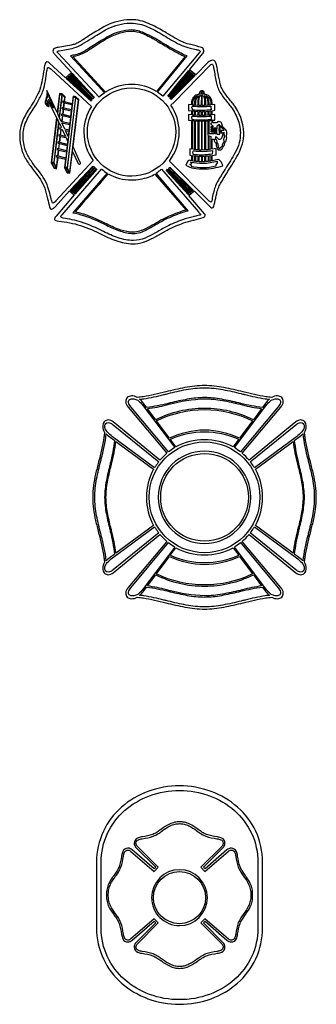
# Model space of a CAD drawing. Extents: x -4 to 118, y -79 to 10.
# Drawn here: x 107.63 to 117.72, y -24.12 to 9.41 of the extents above; entities that cross this region are included whole.
import ezdxf

# ---------------------------------------------------------------- set-up
doc = ezdxf.new("R2010")
doc.units = 0
doc.header["$MEASUREMENT"] = 0

msp = doc.modelspace()

# ---------------------------------------------------------------- linework, layer by layer
for points in [[(114.891, 6.545, 0.015907), (114.778, 6.687, -0.044705), (114.547, 7.002, -0.060508), (114.476, 7.158, -0.023275), (114.434, 7.324, -0.009073), (114.365, 7.671, 0.00386), (114.325, 7.879, 0.134172), (114.277, 7.991, 0.196204), (114.203, 8.03, 0.213706), (114.045, 7.96), (113.621, 7.53), (113.401, 7.708), (113.848, 8.248, 0.210308), (113.894, 8.368, 0.294975), (113.816, 8.463, 0.030172), (113.45, 8.562, -0.04175), (113.216, 8.633, 0.000604), (113.187, 8.644, -0.026061), (112.617, 8.961, 0.003754), (112.404, 9.088, 0.046238), (111.879, 9.335, 0.101086), (111.271, 9.407, 0.100943), (110.485, 9.167, 0.016754), (109.773, 8.725, -0.000137), (109.708, 8.683, 0.000533), (109.69, 8.672, -0.020648), (109.572, 8.609, -0.059494), (109.443, 8.563, -0.026875), (108.932, 8.467, 0.097198), (108.809, 8.434, 0.211237), (108.76, 8.377, 0.16956), (108.77, 8.305, 0.07565), (108.823, 8.226), (109.384, 7.619), (109.18, 7.436), (108.638, 7.933, 0.12781), (108.564, 7.978, 0.302695), (108.512, 7.957, 0.101912), (108.478, 7.873, 0.029083), (108.453, 7.728, -0.040985), (108.31, 7.03, -0.0372), (108.247, 6.886, -0.006032), (108.155, 6.707, -0.017633), (107.988, 6.435, 0.043689), (107.733, 5.985, 0.064722), (107.648, 5.723, 0.124744), (107.714, 4.923, 0.065008), (107.895, 4.566, 0.019608), (108.132, 4.243, -0.029609), (108.329, 3.969, -0.062405), (108.477, 3.676, -0.01357), (108.575, 3.308, 0.006656), (108.645, 3.033, 0.129785), (108.672, 2.973, 0.254071), (108.714, 2.958, 0.123704), (108.768, 2.983, 0.048666), (108.834, 3.044), (109.322, 3.581), (109.477, 3.449), (108.862, 2.723, 0.049149), (108.817, 2.652, 0.204603), (108.811, 2.602, 0.22515), (108.853, 2.571, 0.061428), (108.955, 2.556, -0.045924), (109.693, 2.404, -0.046557), (110.422, 2.094, 0.040167), (110.972, 1.864, 0.088129), (111.555, 1.78, 0.083636), (111.926, 1.868, 0.026499), (112.265, 2.03, -0.001091), (112.326, 2.062, 0.000317), (112.358, 2.082, -0.020689), (112.682, 2.264, -0.039164), (113.207, 2.489, -0.030976), (113.531, 2.58, 0.000091), (113.55, 2.585, 0.025853), (113.874, 2.677, 0.11198), (113.916, 2.702, 0.130546), (113.936, 2.736, 0.223704), (113.922, 2.806), (113.387, 3.424), (113.561, 3.584), (114.123, 3.022, 0.269832), (114.182, 3.004, 0.242113), (114.231, 3.05, 0.021783), (114.299, 3.333, -0.008107), (114.334, 3.486, -0.060685), (114.382, 3.662, -0.027223), (114.462, 3.834, -0.006959), (114.716, 4.249, 0.011841), (115.062, 4.824, 0.132611), (115.256, 5.563, 0.157936)], [(108.931, 8.267, -0.054966), (108.907, 8.295, -0.183635), (108.901, 8.32, -0.233626), (108.919, 8.341, -0.07998), (108.97, 8.355, 0.015453), (109.469, 8.45, 0.082846), (109.769, 8.585, 0.004458), (110.07, 8.773, -0.014456), (110.546, 9.062, -0.102158), (111.281, 9.292, -0.095948), (111.842, 9.223, -0.050671), (112.345, 8.985, -0.008304), (112.597, 8.836, 0.031223), (113.142, 8.537, 0.053547), (113.427, 8.445, -0.012522), (113.629, 8.397, 0.001624), (113.697, 8.38, -0.074364), (113.752, 8.359, -0.21578), (113.771, 8.337, -0.187303), (113.765, 8.314, -0.042351), (113.748, 8.293, 0.009058), (113.74, 8.285), (112.5, 6.807, 0.034008), (112.313, 6.942), (113.323, 8.179, -0.050965), (113.237, 8.208, -0.021107), (113.156, 8.25, 0.0146), (113.031, 8.316, -0.015043), (112.356, 8.703, 0.004112), (112.226, 8.78, 0.029714), (111.852, 8.961, 0.090046), (111.434, 9.064, 0.109667), (110.661, 8.854, 0.010392), (110.141, 8.538, -0.000089), (110.087, 8.504, -0.011925), (109.898, 8.384, -0.081855), (109.526, 8.218, -0.007408), (109.354, 8.18), (110.3, 7.157), (110.515, 6.923, -0.000215), (110.5, 6.912, 0.031845), (110.328, 6.772)], [(110.546, 6.947), (109.432, 8.154, -0.000896), (109.534, 8.178, 0.069234), (109.86, 8.31, 0.02627), (110.095, 8.459, -0.000326), (110.109, 8.469, 0.000008), (110.123, 8.478, -0.015306), (110.681, 8.819, -0.10569), (111.438, 9.027, -0.086495), (111.78, 8.952, -0.038603), (112.206, 8.745, -0.003054), (112.308, 8.683, 0.015688), (113.024, 8.27, -0.007009), (113.145, 8.208, 0.010998), (113.226, 8.166, 0.035164), (113.25, 8.157, 0.255037), (113.261, 8.156), (112.28, 6.967, 0.145218), (111.44, 7.21, 0.140473), (110.582, 6.966, -0.009806), (110.556, 6.951, -0.03447), (110.549, 6.947, -0.270421)], [(108.855, 3.24, -0.027111), (108.799, 3.183, -0.217994), (108.761, 3.166, -0.235938), (108.732, 3.199, -0.040272), (108.702, 3.29, -0.002706), (108.664, 3.437, 0.011728), (108.588, 3.712, 0.056803), (108.43, 4.036, 0.026439), (108.249, 4.286, -0.000122), (108.233, 4.306, 0.000007), (108.229, 4.312, -0.018428), (107.996, 4.629, -0.06422), (107.824, 4.963, -0.079062), (107.742, 5.446, -0.108627), (107.84, 5.939, -0.04153), (108.082, 6.362, 0.016731), (108.258, 6.65, 0.033948), (108.422, 6.997, 0.04707), (108.553, 7.665, -0.040512), (108.567, 7.747, -0.210187), (108.59, 7.783, -0.246159), (108.629, 7.775, -0.048651), (108.692, 7.725), (110.067, 6.461), (110.067, 6.46, 0.145817), (109.81, 5.572, 0.160483), (110.131, 4.617)], [(114.961, 4.884, -0.011276), (114.629, 4.336, 0.000013), (114.618, 4.317, -0.000016), (114.606, 4.298, 0.006476), (114.361, 3.898, 0.079367), (114.219, 3.513, 0.031087), (114.173, 3.279, -0.048167), (114.163, 3.235, -0.140411), (114.146, 3.208, -0.268118), (114.119, 3.205, -0.110213), (114.081, 3.233), (112.721, 4.597, 0.167662), (113.056, 5.596, 0.150296), (112.774, 6.498), (112.879, 6.607), (114.115, 7.865, -0.126722), (114.164, 7.9, -0.330649), (114.194, 7.889, -0.098138), (114.211, 7.846, -0.018082), (114.224, 7.783, 0.002501), (114.229, 7.754, -0.000012), (114.233, 7.735, 0.007404), (114.319, 7.297, 0.021674), (114.364, 7.124, 0.054928), (114.443, 6.944, 0.039975), (114.7, 6.596, -0.012049), (114.796, 6.476, -0.063445), (115.044, 6.04, -0.093879), (115.139, 5.565, -0.131725)], [(109.297, 7.487), (110.092, 6.691, 0.010909), (110.072, 6.664), (109.269, 7.464)], [(109.357, 7.54), (110.145, 6.752, 0.01483), (110.13, 6.735, -0.010359), (110.118, 6.722), (109.327, 7.514)], [(113.474, 7.604), (112.721, 6.769, 0.008727), (112.694, 6.797), (113.444, 7.63)], [(113.531, 7.56), (112.771, 6.711, 0.009196), (112.759, 6.725, -0.009196), (112.748, 6.739), (113.507, 7.58)], [(111.445, 4.081, -0.413982), (109.93, 5.571, -0.414213), (111.421, 7.087, -0.414228), (112.936, 5.596, -0.414299)], [(109.442, 5.079), (109.634, 6.691), (109.537, 6.786), (109.442, 6.809), (109.411, 6.55), (109.153, 6.617), (109.175, 6.784), (109.074, 6.882), (108.977, 6.894), (108.901, 6.246), (108.548, 6.997, -0.036748), (108.555, 6.911), (108.555, 6.91, -0.068159), (108.547, 6.832, -0.01854), (108.525, 6.747, 0.018557), (108.503, 6.662, 0.068117), (108.495, 6.583, 0.315821), (108.586, 6.466, 0.036213), (108.624, 6.454), (108.616, 6.486, -0.020094), (108.6, 6.54, -0.05866), (108.593, 6.596, -0.084545), (108.597, 6.62, -0.208278), (108.603, 6.626, -0.20084), (108.607, 6.626, -0.103964), (108.611, 6.622), (108.667, 6.499), (108.882, 6.082), (108.698, 4.538), (108.8, 4.355), (108.881, 4.334), (108.931, 4.723), (109.186, 4.661), (109.154, 4.365), (109.242, 4.202), (109.337, 4.18), (109.423, 4.918), (109.6, 4.536, 0.162725), (109.632, 4.499, 0.208503), (109.666, 4.495, 0.463003), (109.688, 4.552)], [(108.716, 6.483), (108.618, 6.678, 0.358046), (108.606, 6.683, 0.137573), (108.592, 6.674, 0.133215), (108.573, 6.64, 0.096842), (108.574, 6.546, 0.026826), (108.586, 6.512, -0.010971), (108.593, 6.492, -0.008227), (108.583, 6.5, 0.00671), (108.575, 6.507, -0.251776), (108.527, 6.606, -0.070524), (108.553, 6.723, 0.012331), (108.568, 6.775, 0.041861), (108.578, 6.824, 0.022296), (108.58, 6.871), (108.764, 6.458, -0.04347), (108.771, 6.434, -0.135185), (108.772, 6.414, -0.463575), (108.767, 6.413, -0.09626), (108.757, 6.422, -0.040905)], [(114.68, 5.584, 0.135339), (114.649, 5.658, 0.05878), (114.599, 5.705, -0.017947), (114.57, 5.729, -0.05326), (114.545, 5.757, -0.065406), (114.53, 5.783, -0.045311), (114.523, 5.81, 0.016083), (114.512, 5.862, 0.199729), (114.469, 5.923, 0.163866), (114.396, 5.94, 0.114434), (114.373, 5.932, 0.035478), (114.353, 5.917, -0.041273), (114.332, 5.902, -0.132792), (114.307, 5.895), (114.204, 5.894), (114.204, 5.985), (114.271, 5.995), (114.271, 6.182), (114.181, 6.173), (114.181, 6.313), (114.274, 6.327), (114.273, 6.521), (114.18, 6.512, -0.020201), (114.178, 6.553, 0.006563), (114.177, 6.578, 0.122214), (114.125, 6.759, 0.220173), (113.95, 6.868, 0.009919), (113.916, 6.871, -0.042329), (113.914, 6.883, 0.043441), (113.912, 6.893, -0.010592), (113.909, 6.911, 0.028195), (113.904, 6.94, 0.096249), (113.892, 6.965, 0.14023), (113.869, 6.983, 0.09525), (113.827, 6.99, 0.113391), (113.782, 6.981, 0.139184), (113.755, 6.958, 0.131165), (113.738, 6.888), (113.738, 6.868, 0.020228), (113.662, 6.854, 0.200518), (113.524, 6.749, 0.127446), (113.475, 6.577, 0.008326), (113.474, 6.51), (113.374, 6.52), (113.375, 6.32), (113.473, 6.31), (113.473, 6.17), (113.375, 6.179), (113.375, 5.992), (113.473, 5.98), (113.473, 5.005), (113.423, 5.012), (113.423, 4.798), (113.475, 4.79), (113.475, 4.61), (113.409, 4.626, 0.138913), (113.353, 4.594, 0.074513), (113.312, 4.53, 0.033108), (113.284, 4.46, 0.124283), (113.554, 4.353, 0.042262), (113.893, 4.33, 0.07278), (114.541, 4.434, 0.033535), (114.509, 4.524, 0.134548), (114.442, 4.62, 0.091079), (114.388, 4.65), (114.183, 4.611), (114.183, 4.792), (114.319, 4.812), (114.319, 5.023), (114.182, 5.008), (114.182, 5.345), (114.25, 5.345, 0.002667), (114.25, 5.33, -0.00262), (114.25, 5.315, 0.084938), (114.257, 5.266, 0.158419), (114.286, 5.227, 0.038449), (114.309, 5.213, -0.002119), (114.309, 5.186, 0.005297), (114.309, 5.182, 0.04832), (114.309, 5.182, 0.467887), (114.309, 5.182), (114.309, 5.182, 0.096663), (114.317, 5.114, 0.071863), (114.34, 5.072, -0.042403), (114.364, 5.033, -0.094479), (114.366, 5.025, -0.038109), (114.365, 5.019, 0.038407), (114.364, 5.012, 0.184689), (114.371, 4.992, 0.134061), (114.389, 4.98, 0.077394), (114.439, 4.975, 0.023851), (114.461, 4.976, 0.079344), (114.48, 4.98, 0.090389), (114.498, 4.992, 0.05397), (114.517, 5.016, 0.044235), (114.546, 5.073, -0.049795), (114.556, 5.092, -0.016255), (114.569, 5.109, 0.024604), (114.584, 5.131, 0.075685), (114.595, 5.155, 0.032643), (114.606, 5.214, 0.027288), (114.63, 5.249, 0.071013), (114.668, 5.33, 0.137278), (114.67, 5.417, -0.088232), (114.667, 5.461, -0.027573), (114.674, 5.505, 0.02102), (114.68, 5.545, 0.064953)], [(113.515, 6.548, -0.109587), (113.547, 6.697, -0.153978), (113.647, 6.809, -0.030363), (113.678, 6.824, -0.002509), (113.666, 6.811, 0.01093), (113.643, 6.785, 0.109721), (113.59, 6.676, 0.056004), (113.575, 6.554), (113.573, 6.501), (113.515, 6.506)], [(113.709, 6.807, 0.000004), (113.71, 6.808, -0.01005), (113.744, 6.835, 0.016309), (113.72, 6.791, 0.087661), (113.696, 6.712, 0.028218), (113.691, 6.629, -0.000676), (113.691, 6.616), (113.688, 6.493), (113.616, 6.5), (113.616, 6.555, -0.075594), (113.634, 6.693, -0.151342)], [(113.782, 6.818, -0.023327), (113.81, 6.84), (113.808, 6.49), (113.728, 6.492), (113.728, 6.565, 0.007226), (113.728, 6.607, -0.050917), (113.732, 6.721, -0.171023)], [(113.762, 6.894, 0.000321), (113.762, 6.897, -0.060757), (113.764, 6.933, -0.227804), (113.785, 6.961, -0.057273), (113.81, 6.971), (113.81, 6.874), (113.762, 6.871)], [(113.864, 6.817, -0.170314), (113.915, 6.72, -0.050727), (113.919, 6.606, 0.006958), (113.918, 6.565), (113.918, 6.492), (113.842, 6.49), (113.838, 6.84, -0.012691), (113.864, 6.817, 0.000001)], [(113.842, 6.971, -0.03302), (113.864, 6.961, -0.21748), (113.883, 6.933, -0.059302), (113.886, 6.898, 0.000876), (113.886, 6.894, -0.025824), (113.885, 6.871), (113.842, 6.874)], [(113.939, 6.807, -0.162611), (114.014, 6.694, -0.072837), (114.032, 6.556), (114.032, 6.501), (113.961, 6.494), (113.96, 6.617, 0.03319), (113.956, 6.707, 0.097459), (113.928, 6.792, 0.015316), (113.902, 6.835, -0.009692)], [(114, 6.81, -0.161051), (114.103, 6.7, -0.110617), (114.135, 6.55), (114.135, 6.508), (114.076, 6.503), (114.074, 6.556, 0.060357), (114.057, 6.678, 0.105417), (114.002, 6.787, 0.008106), (113.969, 6.826, -0.022985)], [(113.488, 6.436, -0.06833), (113.507, 6.47, 0.010159), (113.721, 6.458, 0.023688), (113.93, 6.458, 0.005072), (114.135, 6.471, 0.011738), (114.137, 6.419, 0.027146), (114.14, 6.391, -0.006782), (114.142, 6.377, 0.013856), (114.147, 6.35, -0.000877), (114.148, 6.343, -0.024028), (114.064, 6.333, -0.040975), (113.58, 6.329, -0.01535), (113.507, 6.336, 0.020592), (113.511, 6.367, 0.044153), (113.506, 6.379, 0.013584), (113.5, 6.39, -0.056573), (113.488, 6.412, -0.186719)], [(114.147, 6.049, -0.004592), (114.149, 6.034, 0.017454), (114.152, 6.005, -0.010372), (113.936, 5.99, -0.023117), (113.724, 5.989, -0.008327), (113.504, 6.001, -0.037541), (113.495, 6.031, 0.004135), (113.492, 6.04, -0.075327), (113.489, 6.084, -0.05342), (113.491, 6.099, -0.020637), (113.495, 6.112, 0.037965), (113.5, 6.132, 0.013062), (113.718, 6.117, 0.022936), (113.934, 6.117, 0.010597), (114.151, 6.132, -0.00722), (114.149, 6.113, 0.008094), (114.147, 6.092, 0.039991)], [(114.213, 5.522), (114.075, 5.521), (114.074, 5.974), (114.179, 5.981), (114.18, 5.894), (114.135, 5.893), (114.134, 5.845, -0.105228), (114.177, 5.822, -0.109837), (114.197, 5.795, -0.123207), (114.203, 5.762), (114.135, 5.762), (114.135, 5.729), (114.298, 5.73), (114.298, 5.69), (114.135, 5.689), (114.137, 5.657), (114.298, 5.658), (114.298, 5.628), (114.135, 5.627), (114.135, 5.596), (114.298, 5.595), (114.298, 5.522, 0.045706), (114.271, 5.536, 0.103674), (114.251, 5.539, 0.098759), (114.234, 5.534, 0.028833)], [(114.346, 5.803), (114.414, 5.852, 0.01942), (114.414, 5.491), (114.345, 5.506, -0.023658)], [(114.448, 5.803), (114.471, 5.803, 0.021065), (114.479, 5.777, -0.000001), (114.479, 5.777, 0.020884), (114.49, 5.75, 0.050352), (114.499, 5.735, 0.132572), (114.517, 5.721, -0.055889), (114.542, 5.705, -0.126367), (114.572, 5.664, -0.232793), (114.571, 5.645, -0.155755), (114.563, 5.638, -0.089831), (114.548, 5.636), (114.479, 5.636), (114.479, 5.595), (114.508, 5.581), (114.512, 5.551), (114.449, 5.552, -0.028207)], [(114.591, 5.419, 0.021116), (114.585, 5.404, -0.00958), (114.583, 5.4, 0.120071), (114.567, 5.339, 0.07766), (114.575, 5.297, -0.073738), (114.581, 5.27, -0.173165), (114.57, 5.241, 0.026027), (114.542, 5.199, 0.088219), (114.523, 5.15, 0.029753), (114.514, 5.09, 0.020868), (114.481, 5.073, 0.133597), (114.456, 5.048, 0.034832), (114.438, 5.015, 0.193423), (114.391, 5.044), (114.392, 5.074, 0.057461), (114.387, 5.144, 0.095779), (114.361, 5.208, 0.026826), (114.35, 5.222, -0.000002), (114.35, 5.222, -0.000037), (114.35, 5.223, 0.035232), (114.351, 5.239, 0.117544), (114.338, 5.292, 0.085099), (114.305, 5.336), (114.286, 5.354, -0.007658), (114.287, 5.354, 0.123473), (114.299, 5.431), (114.369, 5.363, 0.304757), (114.455, 5.346, 0.204169), (114.521, 5.412, 0.045185), (114.538, 5.476, -0.020765), (114.548, 5.521, -0.063025), (114.565, 5.562), (114.575, 5.579, 0.014661), (114.575, 5.539), (114.575, 5.539, 0.065099), (114.578, 5.515, 0.020233), (114.586, 5.491, -0.049129), (114.596, 5.455, -0.157439)], [(114.185, 4.957, -0.056413), (114.195, 4.912), (114.18, 4.862, 0.041923), (114.178, 4.834, -0.014801), (113.925, 4.805, -0.03261), (113.708, 4.804, -0.015572), (113.527, 4.819, -0.003652), (113.529, 4.824, 0.030102), (113.533, 4.841, 0.095665), (113.532, 4.859), (113.52, 4.917, -0.043864), (113.541, 4.948, 0.012009), (113.734, 4.932, 0.033458), (113.949, 4.933, 0.012848)], [(109.388, 3.57), (110.14, 4.414, -0.008141), (110.17, 4.384), (109.41, 3.55)], [(109.459, 3.51), (109.434, 3.533), (110.198, 4.362, -0.012538), (110.212, 4.348, 0.012557), (110.226, 4.333)], [(113.467, 3.55), (112.693, 4.347, 0.029392), (112.704, 4.358, -0.034553), (112.721, 4.375), (113.492, 3.573)], [(114.349, 4.599), (114.349, 4.535), (114.302, 4.474), (114.302, 4.423, -0.079498), (113.879, 4.365, -0.056627), (113.468, 4.415, 0.284715), (113.475, 4.432, 0.162721), (113.462, 4.453, 0.070491), (113.419, 4.483), (113.451, 4.504), (113.487, 4.527), (113.438, 4.566, -0.000532), (113.447, 4.564, 0.054278), (113.862, 4.525, 0.072287)], [(113.715, 2.864, 0.012445), (113.738, 2.839, -0.016752), (113.763, 2.812, -0.077519), (113.779, 2.787, -0.258084), (113.778, 2.766, -0.174127), (113.751, 2.751, -0.015035), (113.572, 2.71, 0.001875), (113.527, 2.7, 0.030008), (113.168, 2.598, 0.030698), (112.632, 2.37, 0.02212), (112.269, 2.164, 0.000886), (112.224, 2.139, -0.033956), (111.892, 1.976, -0.093897), (111.496, 1.896, -0.081103), (110.982, 1.983, -0.037754), (110.478, 2.198, 0.040287), (109.726, 2.517, 0.039035), (109.1, 2.658, -0.094028), (109.049, 2.672, -0.236917), (109.03, 2.696, -0.161189), (109.038, 2.729, -0.056681), (109.067, 2.77), (110.415, 4.322, -0.000008), (110.418, 4.319, 0.025264), (110.601, 4.181), (109.438, 2.838, -0.020495), (109.798, 2.745, -0.039763), (110.585, 2.412, 0.038846), (111.055, 2.211, 0.078359), (111.496, 2.134, 0.076569), (111.733, 2.17, 0.034104), (111.955, 2.264, 0.016871), (112.232, 2.419, 0.000006), (112.236, 2.421, -0.018298), (112.525, 2.583, -0.02937), (113.087, 2.823, -0.024909), (113.362, 2.906), (112.267, 4.181, 0.040062), (112.414, 4.289, -0.00424), (112.452, 4.321)], [(112.227, 4.154), (113.29, 2.929, 0.021449), (113.073, 2.861, 0.030156), (112.508, 2.619, 0.017559), (112.212, 2.454, -0.021519), (111.91, 2.293, -0.036911), (111.709, 2.21, -0.076976), (111.495, 2.174, -0.078317), (111.067, 2.249, -0.038635), (110.603, 2.447, 0.039547), (109.809, 2.785, -0.000395), (109.786, 2.792, 0.020508), (109.52, 2.868, 0.000189), (110.64, 4.162, 0.125337), (111.431, 3.953, 0.087665), (112.015, 4.054, 0.053913)], [(117.625, -7.645, 0.055673), (117.724, -6.854, 0.055673), (117.625, -6.063, 0.006277), (117.524, -5.65, -0.025746), (117.342, -4.808, -0.012026), (117.323, -4.647, 0.132007), (117.384, -4.433, 0.176908), (117.331, -4.278, 0.220001), (117.199, -4.217, 0.175916), (117.027, -4.287), (115.434, -5.589, 0.035771), (115.196, -5.352), (116.518, -3.78, 0.153358), (116.6, -3.593, 0.22159), (116.549, -3.457, 0.184028), (116.406, -3.4, 0.133279), (116.208, -3.45, -0.014882), (116.001, -3.427, -0.024548), (115.234, -3.263, 0.015563), (114.581, -3.115, 0.045549), (113.917, -3.048, 0.04567), (113.253, -3.115, 0.015464), (112.601, -3.263, -0.024551), (111.834, -3.427, -0.01488), (111.627, -3.45, 0.133275), (111.43, -3.4, 0.184027), (111.286, -3.457, 0.221592), (111.235, -3.593, 0.153358), (111.317, -3.78), (112.64, -5.352, 0.035758), (112.401, -5.589), (110.808, -4.287, 0.175917), (110.636, -4.217, 0.220001), (110.505, -4.278, 0.176907), (110.451, -4.433, 0.132006), (110.512, -4.647, -0.012026), (110.493, -4.808, -0.025739), (110.311, -5.65, 0.00628), (110.21, -6.063, 0.055681), (110.112, -6.854, 0.05568), (110.21, -7.645, 0.006281), (110.311, -8.058, -0.025738), (110.493, -8.9, -0.012025), (110.512, -9.06, 0.132006), (110.451, -9.275, 0.176907), (110.505, -9.43, 0.220002), (110.636, -9.491, 0.175917), (110.808, -9.421), (112.401, -8.118, 0.035762), (112.64, -8.355), (111.317, -9.927, 0.153357), (111.235, -10.115, 0.221591), (111.286, -10.251, 0.184027), (111.43, -10.308, 0.133275), (111.627, -10.258, -0.014875), (111.834, -10.281, -0.024551), (112.601, -10.445, 0.015464), (113.253, -10.593, 0.04567), (113.917, -10.66, 0.045548), (114.581, -10.593, 0.015562), (115.234, -10.445, -0.024548), (116.001, -10.281, -0.014877), (116.208, -10.258, 0.133279), (116.406, -10.308, 0.184029), (116.549, -10.251, 0.22159), (116.6, -10.115, 0.153357), (116.518, -9.927), (115.196, -8.355, 0.035775), (115.434, -8.118), (117.027, -9.421, 0.175916), (117.199, -9.491, 0.220002), (117.331, -9.43, 0.176908), (117.384, -9.275, 0.132006), (117.323, -9.06, -0.012025), (117.342, -8.9, -0.025745), (117.524, -8.058, 0.006277)], [(111.848, -3.5, 0.022328), (112.537, -3.355, -0.000013), (112.553, -3.351, 0.000653), (112.681, -3.32, -0.014916), (113.293, -3.183, -0.045154), (113.916, -3.121, -0.04512), (114.544, -3.184, -0.01484), (115.162, -3.322, 0.000576), (115.282, -3.351, -0.000013), (115.298, -3.355, 0.022328), (115.988, -3.5, 0.012176), (116.127, -3.516, 0.086576), (115.985, -3.666), (115.889, -3.796, -0.03223), (115.149, -3.656, 0.000076), (115.117, -3.648, -0.00006), (115.081, -3.64, 0.01449), (114.504, -3.515, 0.043822), (113.918, -3.458, 0.043821), (113.331, -3.515, 0.014475), (112.753, -3.64, -0.000054), (112.718, -3.648, 0.000076), (112.686, -3.656, -0.03223), (111.947, -3.796), (111.851, -3.666, 0.086525), (111.709, -3.516, 0.012177)], [(111.412, -3.768, -0.123216), (111.333, -3.627, -0.259947), (111.355, -3.537, -0.176531), (111.447, -3.5, -0.099578), (111.575, -3.517, -0.126515), (111.704, -3.597, -0.032831), (111.82, -3.729, 0.000168), (111.829, -3.74), (112.903, -5.161, 0.019071), (112.695, -5.309)], [(112.255, -4.215), (111.978, -3.835, 0.030579), (112.622, -3.707, -0.000706), (112.708, -3.686, -0.059272), (113.918, -3.497, -0.043491), (114.527, -3.555, -0.015764), (115.127, -3.686, -0.000705), (115.213, -3.707, 0.03058), (115.857, -3.835), (115.58, -4.215, 0.117049), (113.918, -3.828, 0.116957)], [(116.261, -3.517, -0.099579), (116.389, -3.5, -0.176531), (116.48, -3.537, -0.259948), (116.503, -3.627, -0.123217), (116.424, -3.768), (115.14, -5.309, 0.019066), (114.933, -5.161), (116.007, -3.74, 0.000168), (116.015, -3.729, -0.032831), (116.131, -3.597, -0.126515)], [(113.916, -3.867, -0.114605), (115.551, -4.248), (115.11, -4.844, 0.104884), (113.918, -4.565, 0.104884), (112.725, -4.844), (112.284, -4.248, -0.114804)], [(110.804, -4.384), (112.36, -5.644, 0.023868), (112.245, -5.801, -0.001703), (112.212, -5.849), (110.785, -4.791, -0.057324), (110.604, -4.628, -0.121722), (110.525, -4.48, -0.138448), (110.532, -4.372, -0.210147), (110.589, -4.312, -0.174178), (110.684, -4.312, -0.102911)], [(117.032, -4.384, -0.10291), (117.151, -4.312, -0.174179), (117.246, -4.312, -0.210148), (117.303, -4.372, -0.138447), (117.31, -4.48, -0.121726), (117.232, -4.628, -0.057325), (117.05, -4.791), (115.624, -5.849, -0.001701), (115.59, -5.801, 0.023867), (115.476, -5.644)], [(112.789, -4.863, -0.108547), (113.916, -4.621, -0.108274), (115.047, -4.863), (115.083, -4.879), (114.893, -5.137, 0.136776), (113.916, -4.898, 0.137151), (112.943, -5.137), (112.752, -4.879)], [(110.404, -8.164, 0.00023), (110.385, -8.09, -0.015928), (110.243, -7.478, -0.048284), (110.18, -6.854, -0.048284), (110.243, -6.23, -0.015929), (110.385, -5.617, 0.00023), (110.404, -5.544, 0.027397), (110.575, -4.695, 0.039796), (110.75, -4.839, -0.017548), (110.851, -4.916, -0.034142), (110.711, -5.692, -0.000075), (110.702, -5.732, 0.014708), (110.576, -6.288, 0.044663), (110.517, -6.854, 0.044663), (110.576, -7.419, 0.014708), (110.702, -7.976, -0.000075), (110.711, -8.015, -0.034144), (110.851, -8.791, -0.017549), (110.75, -8.869, 0.039799), (110.575, -9.013, 0.027397)], [(112.181, -5.897, 0.126757), (111.94, -6.858, 0.127743), (112.181, -7.811), (110.902, -8.756, 0.031233), (110.75, -7.981, -0.000012), (110.747, -7.967, 0.000416), (110.727, -7.883, -0.015158), (110.613, -7.373, -0.045856), (110.563, -6.854, -0.04585), (110.614, -6.334, -0.01514), (110.727, -5.823, 0.0004), (110.747, -5.741, -0.000012), (110.75, -5.727, 0.031233), (110.902, -4.951)], [(113.918, -8.741, -0.414006), (112.03, -6.854, -0.414006), (113.918, -4.966, -0.414006), (115.805, -6.854, -0.414006)], [(116.933, -4.951, 0.031232), (117.085, -5.727, -0.000012), (117.088, -5.741, 0.0004), (117.108, -5.823, -0.01514), (117.222, -6.334, -0.04585), (117.272, -6.854, -0.045857), (117.222, -7.373, -0.015158), (117.109, -7.883, 0.000416), (117.088, -7.967, -0.000012), (117.085, -7.981, 0.031232), (116.933, -8.756), (115.654, -7.811, 0.126758), (115.895, -6.85, 0.127744), (115.654, -5.897)], [(117.261, -9.013, 0.039799), (117.085, -8.869, -0.017551), (116.985, -8.791, -0.034144), (117.124, -8.015, -0.000075), (117.134, -7.976, 0.014708), (117.259, -7.419, 0.044664), (117.318, -6.854, 0.044664), (117.259, -6.288, 0.014708), (117.134, -5.732, -0.000075), (117.124, -5.693, -0.034146), (116.985, -4.916, -0.017551), (117.085, -4.839, 0.039799), (117.261, -4.695, 0.027397), (117.432, -5.544, 0.00023), (117.45, -5.617, -0.015928), (117.593, -6.23, -0.048284), (117.655, -6.854, -0.048285), (117.593, -7.478, -0.015929), (117.45, -8.091, 0.00023), (117.432, -8.164, 0.027397)], [(113.918, -5.28, 0.414023), (112.344, -6.854, 0.414021), (113.918, -8.428, 0.414023), (115.492, -6.854, 0.414025)], [(113.918, -8.347, -0.414062), (112.425, -6.854, -0.414063), (113.918, -5.361, -0.414063), (115.411, -6.854, -0.414062)], [(110.804, -9.323, -0.10291), (110.684, -9.395, -0.174177), (110.589, -9.396, -0.210148), (110.532, -9.336, -0.138449), (110.525, -9.227, -0.121723), (110.604, -9.079, -0.057326), (110.785, -8.917), (112.212, -7.858, -0.001702), (112.245, -7.907, 0.02387), (112.36, -8.063)], [(117.032, -9.323), (115.476, -8.063, 0.023869), (115.59, -7.907, -0.001701), (115.624, -7.858), (117.05, -8.917, -0.057327), (117.232, -9.079, -0.121727), (117.31, -9.227, -0.138448), (117.303, -9.336, -0.210148), (117.246, -9.396, -0.174178), (117.151, -9.395, -0.102909)], [(111.575, -10.19, -0.099577), (111.447, -10.207, -0.17653), (111.355, -10.171, -0.259948), (111.333, -10.081, -0.123217), (111.412, -9.94), (112.695, -8.398, 0.019071), (112.903, -8.547), (111.829, -9.967, 0.000168), (111.82, -9.978, -0.032831), (111.704, -10.111, -0.126513)], [(115.047, -8.844, -0.108274), (113.916, -9.087, -0.108547), (112.789, -8.844), (112.752, -8.829), (112.943, -8.571, 0.13715), (113.916, -8.81, 0.136775), (114.893, -8.571), (115.083, -8.829)], [(116.424, -9.94, -0.123217), (116.503, -10.081, -0.259948), (116.48, -10.171, -0.17653), (116.389, -10.207, -0.099578), (116.261, -10.19, -0.126513), (116.131, -10.111, -0.032831), (116.015, -9.978, 0.000168), (116.007, -9.967), (114.933, -8.547, 0.019066), (115.14, -8.398)], [(113.916, -9.84, -0.114804), (112.284, -9.46), (112.725, -8.864, 0.104884), (113.918, -9.143, 0.104885), (115.11, -8.864), (115.551, -9.46, -0.114605)], [(115.58, -9.493), (115.857, -9.873, 0.030578), (115.213, -10.001, -0.000705), (115.127, -10.022, -0.015764), (114.527, -10.152, -0.043491), (113.918, -10.211, -0.059272), (112.708, -10.022, -0.000706), (112.622, -10.001, 0.030577), (111.978, -9.873), (112.255, -9.493, 0.116957), (113.918, -9.879, 0.117048)], [(115.988, -10.208, 0.022328), (115.298, -10.353, -0.000013), (115.282, -10.357, 0.000576), (115.162, -10.386, -0.01484), (114.544, -10.524, -0.04512), (113.916, -10.587, -0.045154), (113.293, -10.525, -0.014916), (112.681, -10.388, 0.000653), (112.553, -10.357, -0.000013), (112.537, -10.353, 0.022328), (111.848, -10.208, 0.012163), (111.709, -10.192, 0.086529), (111.851, -10.041), (111.947, -9.911, -0.03223), (112.686, -10.052, 0.000076), (112.718, -10.059, -0.000054), (112.753, -10.068, 0.014475), (113.331, -10.193, 0.043822), (113.918, -10.25, 0.043822), (114.504, -10.193, 0.01449), (115.081, -10.068, -0.00006), (115.117, -10.059, 0.000076), (115.149, -10.052, -0.03223), (115.889, -9.911), (115.985, -10.041, 0.08658), (116.127, -10.192, 0.012161)], [(113.068, -16.681, 0.088702), (111.992, -16.871, 0.092608), (111.091, -17.406, 0.102979), (110.473, -18.228, 0.110326), (110.242, -19.281), (110.242, -20.4), (110.242, -21.519, 0.110326), (110.473, -22.573, 0.102979), (111.091, -23.395, 0.092608), (111.992, -23.929, 0.088702), (113.068, -24.12, 0.088702), (114.143, -23.929, 0.092608), (115.044, -23.395, 0.102979), (115.663, -22.573, 0.110326), (115.893, -21.519), (115.893, -20.4), (115.893, -19.281, 0.110326), (115.663, -18.228, 0.102979), (115.044, -17.406, 0.092608), (114.143, -16.871, 0.088702)], [(115.735, -20.4), (115.735, -21.519, -0.110114), (115.52, -22.504, -0.102866), (114.939, -23.277, -0.092885), (114.089, -23.781, -0.088761), (113.068, -23.962, -0.088761), (112.046, -23.781, -0.092885), (111.196, -23.277, -0.102866), (110.615, -22.504, -0.110115), (110.4, -21.519), (110.4, -20.4), (110.4, -19.281, -0.110115), (110.615, -18.297, -0.102865), (111.196, -17.524, -0.092885), (112.046, -17.019, -0.088761), (113.068, -16.839, -0.088761), (114.089, -17.019, -0.092885), (114.939, -17.524, -0.102866), (115.52, -18.297, -0.110114), (115.735, -19.281)], [(114.831, -18.803, 0.180385), (114.682, -18.865), (113.936, -19.507), (113.882, -19.453), (114.547, -18.787, 0.195683), (114.615, -18.63, 0.302771), (114.505, -18.46, 0.084892), (114.36, -18.42, -0.00189), (114.355, -18.42, 0.030195), (114.351, -18.419, -0.030093), (114.347, -18.418, -0.043633), (113.984, -18.336, -0.030876), (113.831, -18.255, -0.01343), (113.708, -18.171, 0.000021), (113.703, -18.167), (113.703, -18.167, 0.042742), (113.695, -18.162), (113.694, -18.161, 0.054011), (113.687, -18.156, 0.046987), (113.414, -17.987, 0.06042), (113.233, -17.922, 0.050066), (113.072, -17.904, 0.049578), (112.903, -17.922, 0.060404), (112.723, -17.987, 0.046984), (112.45, -18.156, 0.054326), (112.443, -18.161), (112.442, -18.162, 0.043148), (112.434, -18.167, -0.000004), (112.434, -18.167, 0.00002), (112.429, -18.171, -0.013436), (112.306, -18.255, -0.030856), (112.153, -18.336, -0.043629), (111.79, -18.418, -0.030163), (111.786, -18.419, 0.030445), (111.782, -18.42, -0.001888), (111.777, -18.42, 0.084891), (111.632, -18.46, 0.302777), (111.522, -18.63, 0.195688), (111.59, -18.787), (112.255, -19.453), (112.201, -19.507), (111.455, -18.865, 0.180391), (111.306, -18.803, 0.30284), (111.136, -18.913, 0.085223), (111.096, -19.058, -0.001654), (111.095, -19.063, 0.02067), (111.095, -19.067, -0.032533), (111.094, -19.071, -0.042401), (111.011, -19.434, -0.02741), (110.93, -19.587, -0.018381), (110.838, -19.723), (110.834, -19.728), (110.831, -19.733), (110.829, -19.735, -0.000345), (110.823, -19.744, 0.006852), (110.794, -19.787, -0.000065), (110.789, -19.794, 0.040783), (110.662, -20.003, 0.0648), (110.598, -20.185, 0.048432), (110.58, -20.37), (110.58, -20.431, 0.048429), (110.598, -20.616, 0.064787), (110.662, -20.797, 0.04475), (110.825, -21.059, -0.000001), (110.826, -21.06, -0.048288), (110.83, -21.067, -0.051637), (110.834, -21.073), (110.834, -21.073, 0.000051), (110.84, -21.081, -0.014668), (110.93, -21.213, -0.029965), (111.011, -21.366, -0.042397), (111.094, -21.73, -0.032564), (111.095, -21.734, 0.020714), (111.095, -21.738, -0.001654), (111.096, -21.742, 0.085226), (111.136, -21.887, 0.302837), (111.306, -21.998, 0.180427), (111.455, -21.935), (112.201, -21.294), (112.255, -21.348), (111.59, -22.014, 0.195674), (111.522, -22.17, 0.302777), (111.632, -22.34, 0.084895), (111.777, -22.38, -0.00189), (111.782, -22.381, 0.030045), (111.786, -22.382, -0.030817), (111.79, -22.382, -0.043645), (112.153, -22.465, -0.030828), (112.306, -22.546, -0.013436), (112.429, -22.629, 0.00002), (112.434, -22.633, -0.000024), (112.435, -22.633, 0.043167), (112.442, -22.638), (112.443, -22.639, 0.053847), (112.45, -22.645, 0.046967), (112.723, -22.814, 0.060404), (112.903, -22.878, 0.049571), (113.072, -22.896, 0.05002), (113.233, -22.878, 0.06042), (113.414, -22.814, 0.046971), (113.687, -22.645, 0.053532), (113.694, -22.639), (113.695, -22.638, 0.042753), (113.702, -22.633, -0.000011), (113.703, -22.633, 0.00002), (113.708, -22.629, -0.01343), (113.831, -22.546, -0.030848), (113.984, -22.465, -0.04365), (114.347, -22.382, -0.030748), (114.351, -22.382, 0.029795), (114.355, -22.381, -0.001892), (114.36, -22.38, 0.084897), (114.505, -22.34, 0.302771), (114.615, -22.17, 0.195669), (114.547, -22.014), (113.882, -21.348), (113.936, -21.294), (114.682, -21.935, 0.180421), (114.831, -21.998, 0.302842), (115.001, -21.887, 0.085222), (115.041, -21.742, -0.001649), (115.042, -21.738, 0.020758), (115.042, -21.734, -0.032185), (115.043, -21.73, -0.042388), (115.126, -21.366, -0.042435), (115.206, -21.216), (115.308, -21.066, -0.004976), (115.336, -21.024, -0.000052), (115.34, -21.018, 0.042242), (115.475, -20.797, 0.064838), (115.539, -20.616, 0.048407), (115.557, -20.431), (115.557, -20.37, 0.04841), (115.539, -20.185, 0.064851), (115.475, -20.003, 0.040808), (115.348, -19.794, -0.000067), (115.343, -19.787, 0.006785), (115.314, -19.744, -0.000379), (115.308, -19.735), (115.306, -19.733), (115.303, -19.728), (115.299, -19.723, -0.018375), (115.207, -19.587, -0.02744), (115.126, -19.434, -0.042393), (115.043, -19.071, -0.032155), (115.042, -19.067, 0.020714), (115.042, -19.063, -0.001649), (115.041, -19.058, 0.08522), (115.001, -18.913, 0.302845)], [(115.066, -19.455, 0.03223), (115.153, -19.62, 0.016097), (115.24, -19.75, -0.000171), (115.25, -19.764, -0.026278), (115.252, -19.766, 0.026667), (115.254, -19.768), (115.255, -19.77, 0.000001), (115.256, -19.771, -0.044397), (115.418, -20.03, -0.062299), (115.477, -20.197, -0.049237), (115.494, -20.37), (115.494, -20.431, -0.049229), (115.477, -20.603, -0.062306), (115.418, -20.77, -0.04438), (115.256, -21.03, 0.000001), (115.255, -21.031), (115.153, -21.18, 0.032246), (115.066, -21.345, 0.042071), (114.98, -21.721, 0.001735), (114.979, -21.729, -0.075775), (114.947, -21.853, -0.31078), (114.831, -21.935, -0.183996), (114.723, -21.887), (113.933, -21.208), (113.792, -21.348), (114.502, -22.058, -0.194142), (114.552, -22.17, -0.172719), (114.528, -22.243, -0.115887), (114.471, -22.287, -0.075319), (114.346, -22.319, 0.001521), (114.339, -22.32, 0.043264), (113.963, -22.406, 0.0328), (113.798, -22.492, 0.01648), (113.672, -22.577, -0.000179), (113.658, -22.587, -0.008111), (113.656, -22.589, 0.04388), (113.65, -22.593, 0.000026), (113.645, -22.597, -0.04442), (113.387, -22.757, -0.06002), (113.221, -22.816, -0.049384), (113.072, -22.833, -0.046937), (112.916, -22.816, -0.060032), (112.75, -22.757, -0.044415), (112.492, -22.597, 0.000027), (112.487, -22.593, 0.044337), (112.481, -22.589, -0.008043), (112.479, -22.587, -0.000173), (112.465, -22.577, 0.016469), (112.339, -22.492, 0.032822), (112.174, -22.406, 0.043267), (111.798, -22.32, 0.001522), (111.791, -22.319, -0.075319), (111.666, -22.287, -0.115886), (111.609, -22.243, -0.172719), (111.585, -22.17, -0.194141), (111.635, -22.058), (112.345, -21.348), (112.204, -21.208), (111.414, -21.887, -0.183971), (111.306, -21.935, -0.310758), (111.19, -21.853, -0.075772), (111.158, -21.729, 0.001741), (111.157, -21.721, 0.042048), (111.071, -21.345, 0.032223), (110.984, -21.18, 0.015492), (110.893, -21.047, -0.000235), (110.882, -21.031, 0.000001), (110.881, -21.03, -0.044381), (110.719, -20.77, -0.062312), (110.66, -20.603, -0.049259), (110.643, -20.431), (110.643, -20.37, -0.049267), (110.66, -20.197, -0.062305), (110.719, -20.03, -0.044397), (110.881, -19.771, 0.000001), (110.882, -19.77), (110.883, -19.768, 0.026517), (110.885, -19.766, -0.025599), (110.887, -19.764, -0.000158), (110.896, -19.75, 0.016108), (110.984, -19.62, 0.032207), (111.071, -19.455, 0.042044), (111.157, -19.08, 0.001739), (111.158, -19.071, -0.075773), (111.19, -18.947, -0.310762), (111.306, -18.866, -0.184027), (111.414, -18.913), (112.204, -19.593), (112.345, -19.453), (111.635, -18.742, -0.194132), (111.585, -18.63, -0.172763), (111.609, -18.557, -0.115882), (111.666, -18.514, -0.075313), (111.791, -18.482, 0.001507), (111.798, -18.481, 0.043264), (112.174, -18.395, 0.03286), (112.339, -18.308, 0.016464), (112.465, -18.223, -0.000179), (112.479, -18.214, -0.008088), (112.481, -18.212, 0.044295), (112.487, -18.207, 0.000029), (112.492, -18.203, -0.044394), (112.75, -18.043, -0.060032), (112.916, -17.984, -0.046937), (113.072, -17.968, -0.049384), (113.221, -17.984, -0.06002), (113.387, -18.043, -0.0444), (113.645, -18.203, 0.000028), (113.65, -18.207, 0.043839), (113.656, -18.212, -0.008156), (113.658, -18.214, -0.000185), (113.672, -18.223, 0.016475), (113.798, -18.308, 0.032838), (113.963, -18.395, 0.043261), (114.339, -18.481, 0.001506), (114.346, -18.482, -0.075313), (114.471, -18.514, -0.115883), (114.528, -18.557, -0.172764), (114.552, -18.63, -0.194132), (114.502, -18.742), (113.792, -19.453), (113.933, -19.593), (114.723, -18.913, -0.184052), (114.831, -18.866, -0.310784), (114.947, -18.947, -0.075776), (114.979, -19.071, 0.001733), (114.98, -19.08, 0.042067)], [(113.066, -19.537, 0.414146), (112.116, -20.488, 0.414394), (113.066, -21.439, 0.414146), (114.017, -20.488, 0.413898)], [(113.066, -21.375, -0.414133), (112.179, -20.488, -0.41399), (113.066, -19.6, -0.413848), (113.954, -20.488, -0.41399)]]:
    msp.add_lwpolyline(points, format="xyb", close=True)
for points in [[(109.241, 7.436), (110.058, 6.65), (110.054, 6.641), (109.211, 7.408)], [(109.412, 7.59), (110.169, 6.766), (110.161, 6.76), (109.381, 7.563)], [(113.413, 7.655), (112.681, 6.804), (112.673, 6.809), (113.022, 7.254), (113.381, 7.684)], [(113.597, 7.506), (113.218, 7.122), (112.782, 6.691), (112.777, 6.702), (113.564, 7.532)], [(108.997, 6.868), (109.062, 6.859), (108.968, 6.096), (108.919, 6.21)], [(109.077, 6.854), (109.154, 6.773), (109.135, 6.624), (109.095, 6.633), (109.093, 6.597), (109.131, 6.588), (109.111, 6.407), (109.07, 6.417), (109.066, 6.381), (109.105, 6.371), (109.082, 6.187), (109.044, 6.196), (109.04, 6.159), (109.079, 6.15), (109.053, 5.945), (109.04, 5.948), (108.986, 6.067)], [(109.459, 6.782), (109.523, 6.766), (109.238, 4.374), (109.173, 4.383)], [(109.32, 4.216), (109.25, 4.352), (109.54, 6.758), (109.614, 6.687)], [(109.406, 6.521), (109.384, 6.337), (109.126, 6.403), (109.15, 6.583)], [(108.898, 6.047), (108.949, 5.933), (108.786, 4.553), (108.722, 4.561)], [(109.074, 5.939), (109.095, 6.145), (109.355, 6.082), (109.328, 5.872)], [(109.102, 6.181), (109.123, 6.366), (109.38, 6.304), (109.36, 6.115)], [(113.516, 6.165), (113.516, 6.303), (113.576, 6.295), (113.576, 6.16)], [(113.616, 6.155), (113.616, 6.293), (113.69, 6.287), (113.69, 6.149)], [(113.73, 6.149), (113.73, 6.283), (113.809, 6.28), (113.809, 6.145)], [(113.844, 6.145), (113.844, 6.28), (113.919, 6.282), (113.919, 6.149)], [(113.96, 6.15), (113.96, 6.288), (114.032, 6.293), (114.032, 6.156)], [(114.074, 6.162), (114.074, 6.296), (114.135, 6.304), (114.133, 6.166)], [(108.914, 4.767), (108.874, 4.778), (108.87, 4.74), (108.908, 4.729), (108.868, 4.384), (108.802, 4.532), (108.965, 5.903), (109.032, 5.76), (109.026, 5.719), (108.987, 5.73), (108.983, 5.693), (109.023, 5.683), (108.998, 5.484), (108.958, 5.494), (108.954, 5.457), (108.995, 5.447), (108.969, 5.237), (108.931, 5.248), (108.926, 5.21), (108.966, 5.201), (108.944, 5.015), (108.904, 5.025), (108.9, 4.986), (108.939, 4.977)], [(109.162, 5.683), (109.059, 5.905), (109.327, 5.839), (109.303, 5.648)], [(113.576, 4.988), (113.571, 4.988), (113.515, 4.999), (113.516, 5.975), (113.576, 5.971)], [(113.69, 4.977), (113.683, 4.977), (113.616, 4.984), (113.616, 5.967), (113.69, 5.965)], [(113.81, 4.973), (113.73, 4.974), (113.73, 5.964), (113.81, 5.959)], [(113.919, 4.976), (113.914, 4.976), (113.842, 4.973), (113.84, 5.961), (113.919, 5.964)], [(114.037, 4.985), (113.958, 4.978), (113.958, 5.966), (114.033, 5.969)], [(108.989, 5.232), (109.015, 5.439), (109.202, 5.395), (109.257, 5.272), (109.246, 5.165)], [(109.017, 5.478), (109.041, 5.678), (109.075, 5.67), (109.182, 5.436)], [(109.181, 5.643), (109.3, 5.615), (109.278, 5.436)], [(114.075, 4.989), (114.076, 5.454), (114.135, 5.434), (114.135, 4.998)], [(109.24, 5.132), (109.218, 4.942), (108.961, 5.009), (108.985, 5.196)], [(108.934, 4.761), (108.958, 4.973), (109.216, 4.91), (109.191, 4.695)], [(113.515, 4.787), (113.579, 4.779), (113.58, 4.588), (113.517, 4.599)], [(113.619, 4.586), (113.619, 4.776), (113.692, 4.77), (113.691, 4.578)], [(113.731, 4.767), (113.813, 4.765), (113.814, 4.567), (113.733, 4.572)], [(113.845, 4.765), (113.921, 4.767), (113.922, 4.572), (113.846, 4.567)], [(113.96, 4.772), (114.036, 4.777), (114.038, 4.777), (114.037, 4.586), (113.962, 4.578)], [(114.075, 4.589), (114.076, 4.779), (114.135, 4.786), (114.136, 4.598)], [(108.813, 4.371), (108.72, 4.536), (108.784, 4.529), (108.864, 4.356)], [(109.256, 4.217), (109.181, 4.361), (109.229, 4.354), (109.304, 4.207)], [(109.345, 3.606), (110.117, 4.427), (110.122, 4.417), (109.367, 3.589)], [(113.509, 3.588), (112.732, 4.383), (112.737, 4.393), (113.535, 3.611)], [(110.247, 4.316), (109.501, 3.475), (109.48, 3.493), (110.237, 4.321)], [(113.364, 3.454), (112.612, 4.278), (112.619, 4.285), (113.395, 3.483)], [(113.417, 3.507), (112.63, 4.29), (112.662, 4.323), (113.445, 3.532)]]:
    msp.add_lwpolyline(points, close=True)

doc.saveas('drawing.dxf')
